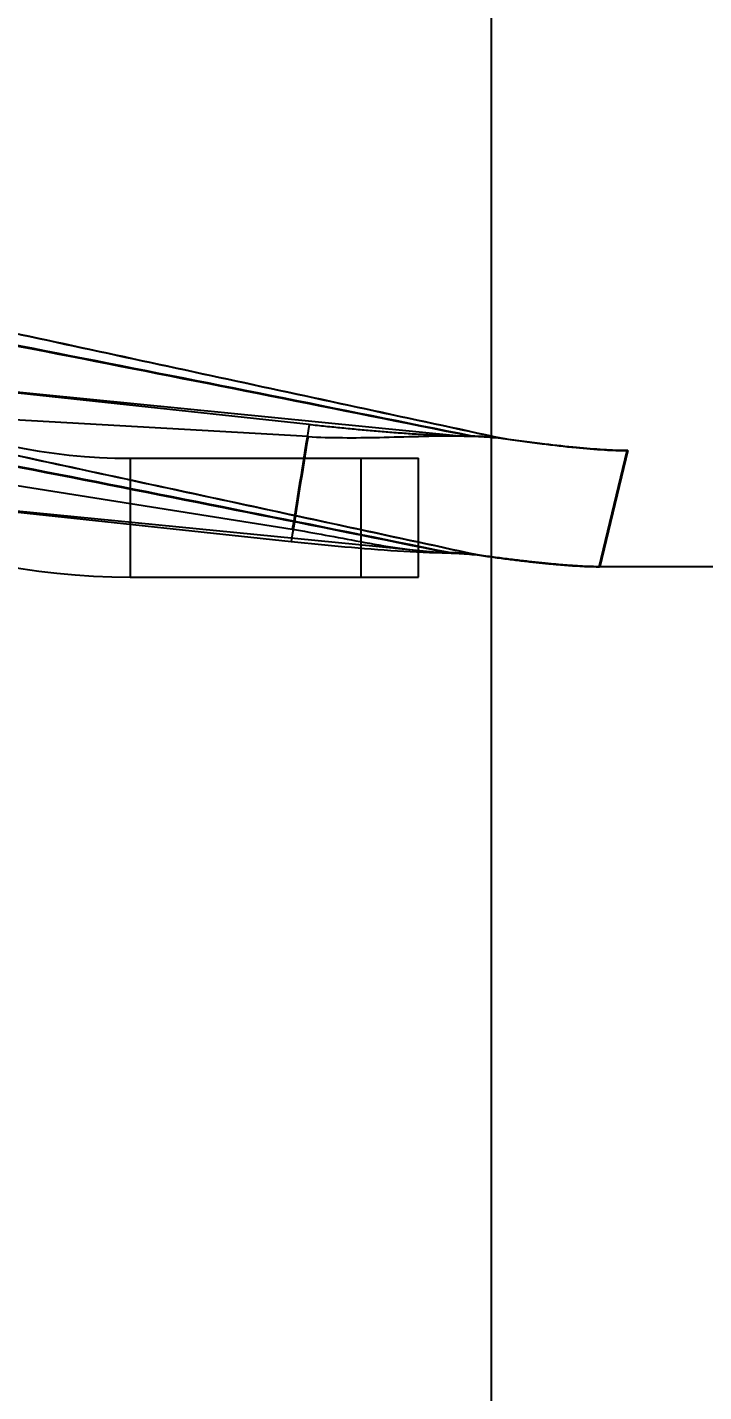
# Model space of a CAD drawing. Header units: millimetres. Extents: x 324 to 7054, y -67 to 2159.
# Drawn here: x 6325.91 to 6335.02, y 1054.76 to 1073.13 of the extents above; entities that cross this region are included whole.
import ezdxf

# ---------------------------------------------------------------- set-up
doc = ezdxf.new("R2010")
doc.units = ezdxf.units.MM
doc.header["$LTSCALE"] = 153.67
doc.header["$PDMODE"] = 3
doc.header["$PDSIZE"] = 8
doc.layers.get('0').update_dxf_attribs({"linetype": 'CONTINUOUS'})
doc.layers.get('Defpoints').update_dxf_attribs({"linetype": 'CONTINUOUS'})
doc.layers.add('CONSTRUCTION_BODIES', color=7, linetype='CONTINUOUS')
doc.styles.get("Standard").update_dxf_attribs({"font": 'times.ttf'})
doc.dimstyles.get("Standard").update_dxf_attribs({"dimtxt": 17.5, "dimasz": 17.5, "dimexe": 1.5, "dimexo": 1, "dimtad": 1, "dimdsep": 46, "dimtxsty": 'Standard', "dimblk": '_FILLED', "dimblk1": '_FILLED', "dimblk2": '_FILLED', "dimcen": 0.09, "dimazin": 2, "dimtol": 1, "dimtp": 0.01, "dimtm": 0.01, "dimtfac": 1, "dimtofl": 0, "dimtmove": 0, "dimatfit": 3, "dimldrblk": '_FILLED', "dimfxl": 1, "dimtolj": 1, "dimarcsym": 0})

# ---------------------------------------------------------------- blocks, each defined once
blk = doc.blocks.new('_FILLED')
at = {"color": 0, "linetype": 'ByBlock'}
blk.add_solid([(0, 0), (-1, 0.2143), (-1, -0.2143)], dxfattribs=at)
blk = doc.blocks.new('*D230')
at = {"color": 0, "linetype": 'ByBlock', "lineweight": -2}
for p, q in [((6332.159, 1086.977), (6332.159, 1030.171)), ((6532.159, 1086.977), (6532.159, 1030.171)), ((6349.659, 1031.671), (6416.17, 1031.671)), ((6514.659, 1031.671), (6472.999, 1031.671))]:
    blk.add_line(p, q, dxfattribs=at)
at = {"layer": 'Defpoints', "color": 0}
for p in [(6332.159, 1087.977), (6532.159, 1087.977), (6532.159, 1031.671)]:
    blk.add_point(p, dxfattribs=at)
at = {"color": 0, "linetype": 'ByBlock', "lineweight": -2, "xscale": 17.5, "yscale": 17.5, "zscale": 17.5, "rotation": 180}
blk.add_blockref('_FILLED', (6332.159, 1031.671), dxfattribs=at)
at = {"color": 0, "linetype": 'ByBlock', "lineweight": -2, "xscale": 17.5, "yscale": 17.5, "zscale": 17.5}
blk.add_blockref('_FILLED', (6532.159, 1031.671), dxfattribs=at)
at = {"color": 0, "insert": (6444.585, 1031.671), "char_height": 17.5, "attachment_point": 5}
blk.add_mtext('\\A1;\\A1;%%C200', dxfattribs=at)

msp = doc.modelspace()

# ---------------------------------------------------------------- linework, layer by layer
at = {"linetype": 'ByBlock'}
for p, q in [((6327.29875, 1067.32699), (6327.29684, 1065.72699)), ((6327.29862, 1067.32699), (6331.17862, 1067.32699)), ((6330.40773, 1065.72699), (6330.40773, 1067.32699)), ((6331.17862, 1065.72699), (6331.17862, 1067.32699)), ((6327.29671, 1065.72699), (6331.17862, 1065.72699))]:
    msp.add_line(p, q, dxfattribs=at)
for radius, end in [(8.02706, 269.856829), (9.62706, 269.869266)]:
    msp.add_arc((6327.31868, 1075.35403), radius, 223.318943, end, dxfattribs=at)
at = {"layer": 'CONSTRUCTION_BODIES', "linetype": 'ByBlock'}
for p, q in [((6324.4763, 1068.34842), (6331.73027, 1067.63023)), ((6329.70722, 1067.78276), (6324.55081, 1068.33397)), ((6329.69237, 1067.61876), (6324.54793, 1067.91194)), ((6333.61234, 1065.86708), (6333.98946, 1067.42971)), ((6333.99488, 1067.42971), (6333.61794, 1065.86708)), ((6324.55215, 1067.15414), (6329.48049, 1066.37135)), ((6324.47522, 1066.74875), (6331.42495, 1066.06259)), ((6324.51562, 1066.73769), (6329.46657, 1066.20814)), ((6330.866, 1066.11778), (6331.14177, 1066.08839)), ((6534.18003, 1065.86708), (6333.61234, 1065.86708))]:
    msp.add_line(p, q, dxfattribs=at)
for centre, radius, start, end in [((6148.67014, 164.69459), 921.33446, 78.52864146, 79.213544), ((6144.49172, 140.88954), 945.48914, 78.56924404, 79.23455529), ((6150.58179, 176.02892), 908.24762, 78.50430164, 79.20173868), ((6146.57076, 153.10405), 931.50634, 78.54389566, 79.22334622), ((6907.29073, 974.27375), 585.10396, 170.80378018, 170.94376318), ((6897.7574, 975.96698), 575.4111, 170.83486151, 170.97711105)]:
    msp.add_arc(centre, radius, start, end, dxfattribs=at)
for points, knots in [([(6332.31366, 1067.59208), (6331.07864, 1067.8582), (6328.60898, 1068.39082), (6324.90506, 1069.19067), (6322.4362, 1069.72458), (6321.2019, 1069.99157)], [0, 0, 0, 0, 0.33340239, 0.66673289, 1, 1, 1, 1]), ([(6321.20708, 1069.99157), (6322.44179, 1069.72451), (6324.91148, 1069.19047), (6328.61662, 1068.39042), (6331.08711, 1067.85771), (6332.32253, 1067.59151)], [0, 0, 0, 0, 0.33326834, 0.66659809, 1, 1, 1, 1]), ([(6331.9732, 1066.02568), (6330.7365, 1066.29222), (6328.26347, 1066.82569), (6324.55449, 1067.62679), (6322.08225, 1068.16153), (6320.84626, 1068.42894)], [0, 0, 0, 0, 0.33340159, 0.66673214, 1, 1, 1, 1]), ([(6320.85145, 1068.42894), (6322.0899, 1068.16102), (6324.56705, 1067.62527), (6328.28339, 1066.82264), (6330.76134, 1066.2882), (6332.00049, 1066.02114)], [0, 0, 0, 0, 0.33326901, 0.66659875, 1, 1, 1, 1]), ([(6329.70722, 1067.78276), (6329.74418, 1067.77881), (6329.81799, 1067.77098), (6329.92851, 1067.75949), (6330.03862, 1067.74828), (6330.1483, 1067.73738), (6330.25749, 1067.7268), (6330.36616, 1067.71658), (6330.47426, 1067.70674), (6330.58175, 1067.69731), (6330.68857, 1067.68832), (6330.79577, 1067.6797), (6330.90357, 1067.67149), (6331.01218, 1067.66371), (6331.1207, 1067.65647), (6331.22908, 1067.64982), (6331.33723, 1067.64379), (6331.44509, 1067.63843), (6331.55255, 1067.63379), (6331.65955, 1067.62992), (6331.766, 1067.62687), (6331.83678, 1067.62542), (6331.87206, 1067.62485)], [0, 0, 0, 0, 0.05136094, 0.10254204, 0.15352545, 0.20429252, 0.25482382, 0.30509914, 0.35509754, 0.4047973, 0.45417599, 0.50321047, 0.55338963, 0.60354754, 0.65365243, 0.70367136, 0.75357025, 0.80331399, 0.85286641, 0.90219037, 0.95124785, 1, 1, 1, 1]), ([(6329.69237, 1067.61877), (6329.84627, 1067.61001), (6330.16658, 1067.6013), (6330.66256, 1067.60757), (6331.1876, 1067.62351), (6331.54679, 1067.63083), (6331.73028, 1067.63023)], [0, 0, 0, 0, 0.22687998, 0.47135452, 0.72994016, 1, 1, 1, 1]), ([(6331.87208, 1067.62483), (6331.92352, 1067.624), (6332.02516, 1067.62063), (6332.17546, 1067.60982), (6332.27406, 1067.59837), (6332.32256, 1067.59151)], [0, 0, 0, 0, 0.34145132, 0.67484721, 1, 1, 1, 1]), ([(6332.31364, 1067.59209), (6332.26931, 1067.59837), (6332.17937, 1067.60902), (6332.04249, 1067.61965), (6331.95006, 1067.6235), (6331.90335, 1067.6247)], [0, 0, 0, 0, 0.32616645, 0.65956223, 1, 1, 1, 1]), ([(6332.31366, 1067.59208), (6332.48955, 1067.56717), (6332.81799, 1067.52311), (6333.27486, 1067.47141), (6333.65754, 1067.43928), (6333.88777, 1067.42971), (6333.98967, 1067.42971)], [0, 0, 0, 0, 0.31629883, 0.59001763, 0.81856012, 1, 1, 1, 1]), ([(6333.99489, 1067.42971), (6333.88622, 1067.42972), (6333.65681, 1067.4398), (6333.28548, 1067.4711), (6332.8365, 1067.52138), (6332.50844, 1067.56521), (6332.32253, 1067.59151)], [0, 0, 0, 0, 0.19392074, 0.40943115, 0.66494152, 1, 1, 1, 1]), ([(6329.46657, 1066.20814), (6329.70691, 1066.18243), (6330.18303, 1066.13425), (6330.88868, 1066.07757), (6331.35455, 1066.05619), (6331.58386, 1066.05214)], [0, 0, 0, 0, 0.34146498, 0.67599799, 1, 1, 1, 1]), ([(6329.48049, 1066.37135), (6329.62821, 1066.34789), (6329.93335, 1066.29308), (6330.40376, 1066.20198), (6330.90322, 1066.11461), (6331.24792, 1066.07424), (6331.42495, 1066.0626)], [0, 0, 0, 0, 0.22781249, 0.47211514, 0.72979132, 1, 1, 1, 1]), ([(6331.58388, 1066.05213), (6331.63136, 1066.0513), (6331.72528, 1066.04807), (6331.86429, 1066.03799), (6331.95556, 1066.02744), (6332.00051, 1066.02114)], [0, 0, 0, 0, 0.34083968, 0.67423281, 1, 1, 1, 1]), ([(6331.97318, 1066.02569), (6331.93174, 1066.03154), (6331.84776, 1066.04152), (6331.72007, 1066.05168), (6331.63392, 1066.05553), (6331.59043, 1066.05679)], [0, 0, 0, 0, 0.32680157, 0.66019577, 1, 1, 1, 1]), ([(6333.61946, 1065.86708), (6333.58225, 1065.86708), (6333.50431, 1065.86831), (6333.40452, 1065.87233), (6333.31906, 1065.87701), (6333.25035, 1065.8814), (6333.17857, 1065.88659), (6333.10372, 1065.89258), (6333.02577, 1065.89935), (6332.94461, 1065.90694), (6332.86032, 1065.91533), (6332.773, 1065.92451), (6332.68286, 1065.93446), (6332.58989, 1065.94519), (6332.49409, 1065.95668), (6332.39544, 1065.96895), (6332.29394, 1065.982), (6332.18957, 1065.99581), (6332.08233, 1066.0104), (6332.0099, 1066.02051), (6331.9732, 1066.02568)], [0, 0, 0, 0, 0.06745206, 0.14129065, 0.1810102, 0.22260704, 0.26608858, 0.31146182, 0.35873333, 0.40790935, 0.45922726, 0.51227954, 0.56707378, 0.62361734, 0.68191735, 0.74198075, 0.80381424, 0.86742439, 0.93281757, 1, 1, 1, 1]), ([(6332.00049, 1066.02114), (6332.03639, 1066.01611), (6332.10725, 1066.00629), (6332.21217, 1065.99212), (6332.31429, 1065.97869), (6332.41362, 1065.96602), (6332.51016, 1065.9541), (6332.60394, 1065.94294), (6332.69495, 1065.93252), (6332.78321, 1065.92285), (6332.86873, 1065.91394), (6332.95131, 1065.9058), (6333.03086, 1065.89843), (6333.10729, 1065.89184), (6333.18072, 1065.88603), (6333.25115, 1065.88099), (6333.33906, 1065.87543), (6333.45959, 1065.86939), (6333.55775, 1065.86708), (6333.61388, 1065.86708)], [0, 0, 0, 0, 0.06705581, 0.13233383, 0.19584013, 0.25758091, 0.31756256, 0.37579165, 0.43227493, 0.48701935, 0.54003209, 0.59132055, 0.64051134, 0.68781129, 0.73322645, 0.77676322, 0.81842837, 0.89617225, 1, 1, 1, 1])]:
    msp.add_open_spline(points, degree=3, knots=knots, dxfattribs=at)
for points in [[(6331.90337, 1067.62469), (6331.86518, 1067.62566), (6331.82698, 1067.62665), (6331.7888, 1067.62811)], [(6331.42495, 1066.0626), (6331.46187, 1066.06108), (6331.4988, 1066.05956), (6331.53574, 1066.05849)]]:
    msp.add_open_spline(points, degree=3, dxfattribs=at)

# ---------------------------------------------------------------- dimensions: what is measured, and where the dimension line sits
at = {"color": 0, "linetype": 'ByBlock'}
dim = msp.add_linear_dim(base=(6532.15862, 1031.67054), p1=(6332.15862, 1087.97699), p2=(6532.15862, 1087.97699), text='\\A1;%%C200', dimstyle='Standard', override={"dimtad": 0, "dimtih": 1, "dimtoh": 1, "dimdec": 4, "dimzin": 0, "dimtxsty": 'Standard', "dimcen": 25.146, "dimadec": 0, "dimazin": 0, "dimtdec": 4, "dimtzin": 0}, dxfattribs=at)
dim.commit()
dim.dimension.update_dxf_attribs({"geometry": '*D230', "text_midpoint": (6444.58453, 1031.67054), "dimtype": 160})

doc.saveas('drawing.dxf')
